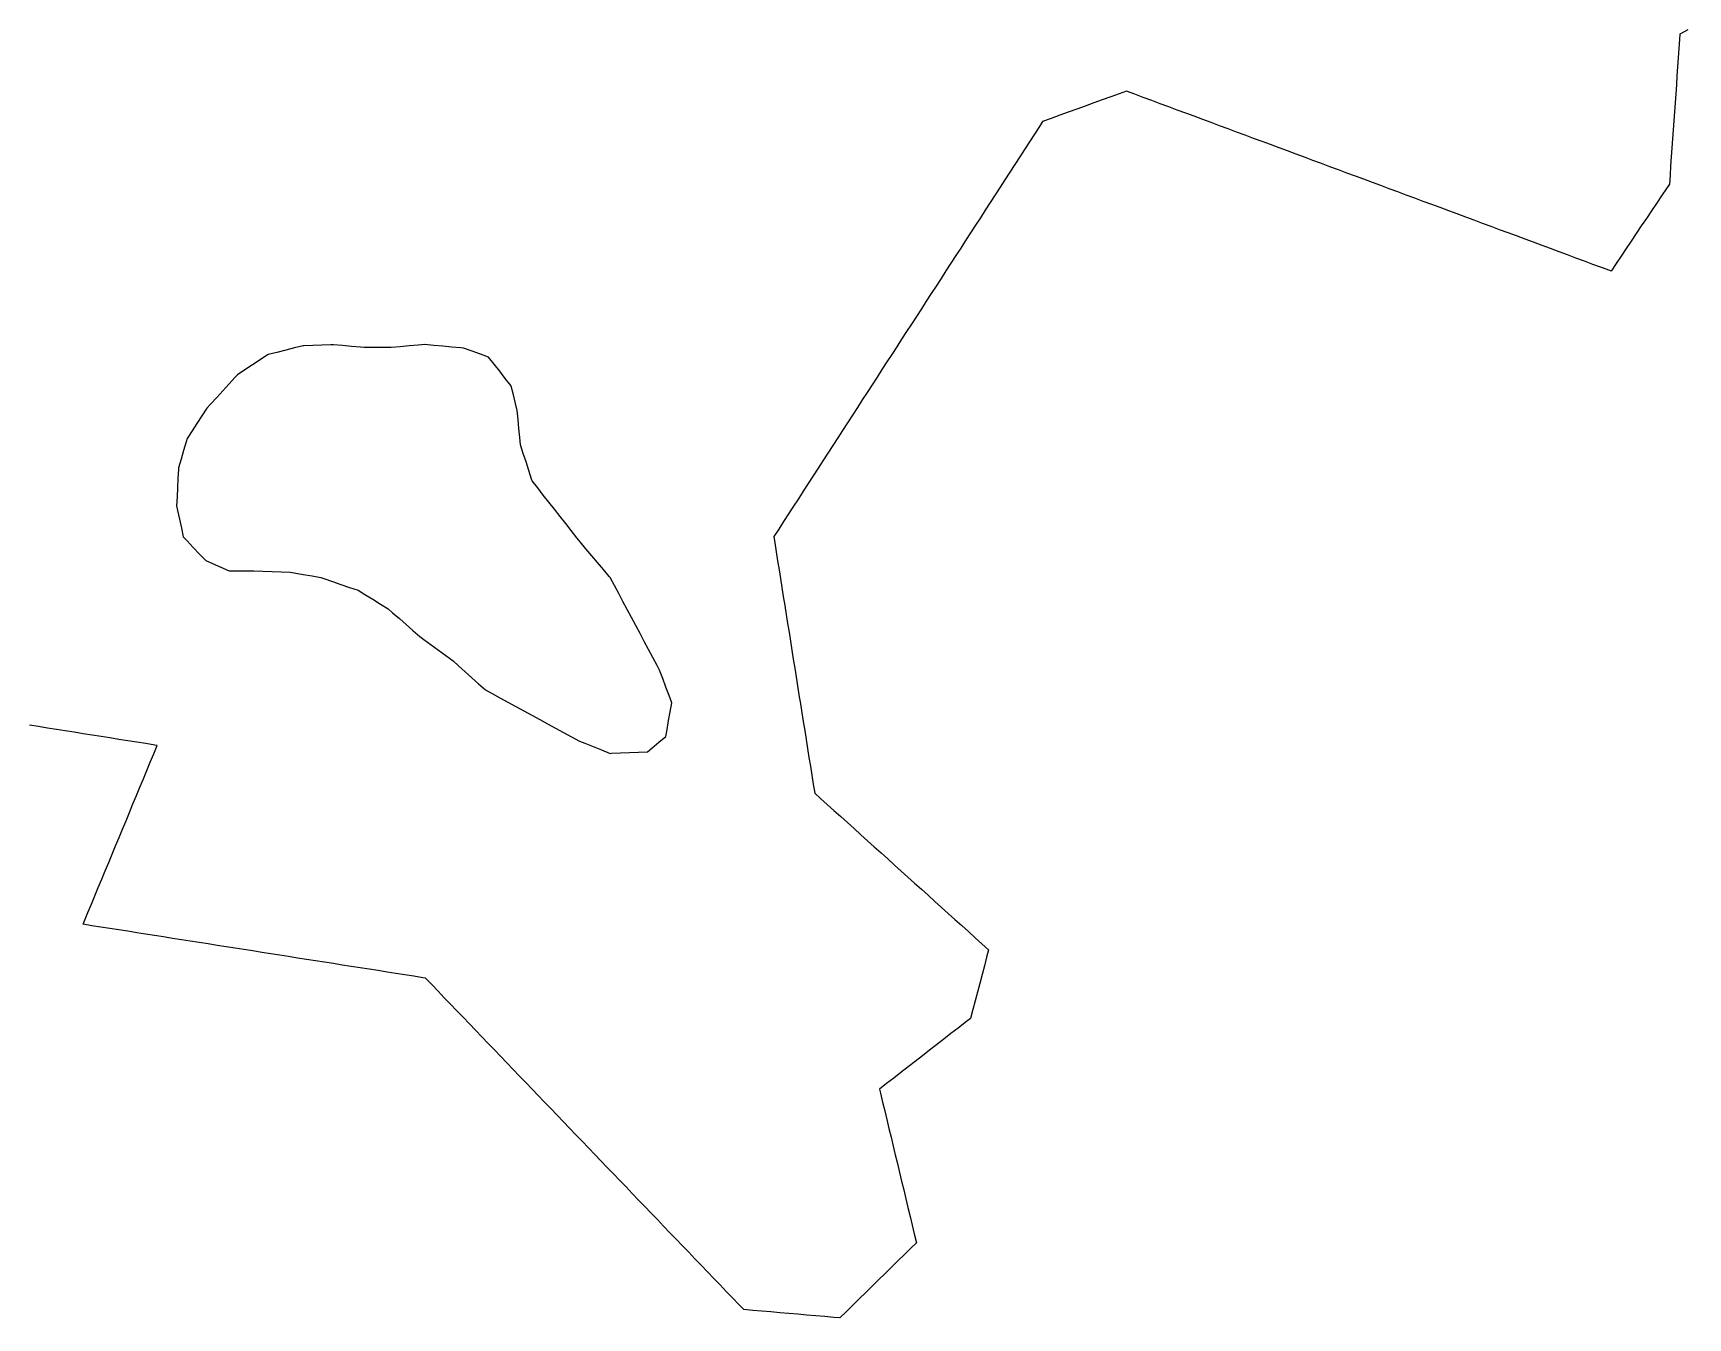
# Model space of a CAD drawing. Header units: millimetres. Extents: x 32 to 3054, y 42 to 5568.
# Drawn here: x 214.4 to 397.3, y 2654.6 to 2796.6 of the extents above; entities that cross this region are included whole.
import ezdxf

# ---------------------------------------------------------------- set-up
doc = ezdxf.new("R2010")
doc.units = ezdxf.units.MM
for name, color, linetype in [('ALL_ISLANDS', 7, 'Continuous'), ('OUTLINE_ISLAND_01', 7, 'Continuous'), ('OUTLINE_ISLAND_13', 7, 'Continuous')]:
    doc.layers.add(name, color=color, linetype=linetype)

msp = doc.modelspace()

# ---------------------------------------------------------------- linework, layer by layer
at = {"layer": 'ALL_ISLANDS'}
msp.add_lwpolyline([(397.3045, 2796.9937), (396.4212, 2796.5249), (396.3791, 2795.9245), (396.3091, 2794.9269), (396.2391, 2793.9294), (396.1691, 2792.9318), (396.0991, 2791.9343), (396.0291, 2790.9367), (395.9592, 2789.9392), (395.8892, 2788.9416), (395.8192, 2787.9441), (395.7492, 2786.9465), (395.6792, 2785.949), (395.6092, 2784.9514), (395.5393, 2783.9539), (395.4693, 2782.9563), (395.3993, 2781.9588), (395.3293, 2780.9612), (395.2593, 2779.9637), (394.9386, 2779.4845), (394.3823, 2778.6535), (393.8261, 2777.8225), (393.2698, 2776.9915), (392.7135, 2776.1605), (392.1573, 2775.3295), (391.601, 2774.4985), (391.0447, 2773.6675), (390.4885, 2772.8365), (389.9322, 2772.0055), (389.376, 2771.1745), (388.8197, 2770.3435), (388.6856, 2770.3933), (387.7481, 2770.7414), (386.8107, 2771.0895), (385.8732, 2771.4375), (384.9357, 2771.7856), (383.9983, 2772.1337), (383.0608, 2772.4818), (382.1234, 2772.8299), (381.1859, 2773.178), (380.2484, 2773.5261), (379.311, 2773.8742), (378.3735, 2774.2223), (377.4361, 2774.5704), (376.4986, 2774.9185), (375.5611, 2775.2666), (374.6237, 2775.6146), (373.6862, 2775.9627), (372.7488, 2776.3108), (371.8113, 2776.6589), (370.8738, 2777.007), (369.9364, 2777.3551), (368.9989, 2777.7032), (368.0615, 2778.0513), (367.124, 2778.3994), (366.1865, 2778.7475), (365.2491, 2779.0956), (364.3116, 2779.4437), (363.3742, 2779.7918), (362.4367, 2780.1398), (361.4992, 2780.4879), (360.5618, 2780.836), (359.6243, 2781.1841), (358.6869, 2781.5322), (357.7494, 2781.8803), (356.8119, 2782.2284), (355.8745, 2782.5765), (354.937, 2782.9246), (353.9995, 2783.2727), (353.0621, 2783.6208), (352.1246, 2783.9689), (351.1872, 2784.3169), (350.2497, 2784.665), (349.3122, 2785.0131), (348.3748, 2785.3612), (347.4373, 2785.7093), (346.4999, 2786.0574), (345.5624, 2786.4055), (344.6249, 2786.7536), (343.6875, 2787.1017), (342.75, 2787.4498), (341.8126, 2787.7979), (340.8751, 2788.146), (339.9376, 2788.494), (339.0002, 2788.8421), (338.0627, 2789.1902), (337.1253, 2789.5383), (336.1878, 2789.8864), (335.2503, 2790.2345), (334.4641, 2789.9491), (333.5241, 2789.6079), (332.5841, 2789.2666), (331.6442, 2788.9254), (330.7042, 2788.5842), (329.7642, 2788.2429), (328.8242, 2787.9017), (327.8842, 2787.5605), (326.9443, 2787.2193), (326.0043, 2786.878), (325.642, 2786.3186), (325.0985, 2785.4792), (324.555, 2784.6398), (324.0114, 2783.8005), (323.4679, 2782.9611), (322.9243, 2782.1217), (322.3808, 2781.2823), (321.8373, 2780.4429), (321.2937, 2779.6035), (320.7502, 2778.7642), (320.2067, 2777.9248), (319.6631, 2777.0854), (319.1196, 2776.246), (318.576, 2775.4066), (318.0325, 2774.5672), (317.489, 2773.7278), (316.9454, 2772.8885), (316.4019, 2772.0491), (315.8583, 2771.2097), (315.3148, 2770.3703), (314.7713, 2769.5309), (314.2277, 2768.6915), (313.6842, 2767.8522), (313.1407, 2767.0128), (312.5971, 2766.1734), (312.0536, 2765.334), (311.51, 2764.4946), (310.9665, 2763.6552), (310.423, 2762.8158), (309.8794, 2761.9765), (309.3359, 2761.1371), (308.7924, 2760.2977), (308.2488, 2759.4583), (307.7053, 2758.6189), (307.1617, 2757.7795), (306.6182, 2756.9402), (306.0747, 2756.1008), (305.5311, 2755.2614), (304.9876, 2754.422), (304.4441, 2753.5826), (303.9005, 2752.7432), (303.357, 2751.9038), (302.8134, 2751.0645), (302.2699, 2750.2251), (301.7264, 2749.3857), (301.1828, 2748.5463), (300.6393, 2747.7069), (300.0957, 2746.8675), (299.5522, 2746.0282), (299.0087, 2745.1888), (298.4651, 2744.3494), (297.9216, 2743.51), (297.3781, 2742.6706), (296.8345, 2741.8312), (296.291, 2740.9918), (296.4013, 2740.2998), (296.5588, 2739.3123), (296.7163, 2738.3248), (296.8738, 2737.3373), (297.0313, 2736.3498), (297.1888, 2735.3622), (297.3463, 2734.3747), (297.5038, 2733.3872), (297.6613, 2732.3997), (297.8188, 2731.4122), (297.9763, 2730.4246), (298.1338, 2729.4371), (298.2913, 2728.4496), (298.4488, 2727.4621), (298.6062, 2726.4746), (298.7637, 2725.487), (298.9212, 2724.4995), (299.0787, 2723.512), (299.2362, 2722.5245), (299.3937, 2721.537), (299.5512, 2720.5494), (299.7087, 2719.5619), (299.8662, 2718.5744), (300.0237, 2717.5869), (300.1812, 2716.5994), (300.3387, 2715.6118), (300.4962, 2714.6243), (300.6537, 2713.6368), (300.8111, 2712.6493), (301.4582, 2712.0661), (302.201, 2711.3966), (302.9438, 2710.7271), (303.6867, 2710.0576), (304.4295, 2709.3881), (305.1723, 2708.7186), (305.9151, 2708.0491), (306.6579, 2707.3796), (307.4007, 2706.7101), (308.1436, 2706.0406), (308.8864, 2705.3711), (309.6292, 2704.7016), (310.372, 2704.0321), (311.1148, 2703.3626), (311.8576, 2702.6931), (312.6004, 2702.0237), (313.3433, 2701.3542), (314.0861, 2700.6847), (314.8289, 2700.0152), (315.5717, 2699.3457), (316.3145, 2698.6762), (317.0573, 2698.0067), (317.8002, 2697.3372), (318.543, 2696.6677), (319.2858, 2695.9982), (320.0286, 2695.3287), (319.8147, 2694.5169), (319.5599, 2693.5499), (319.305, 2692.5829), (319.0502, 2691.6159), (318.7954, 2690.6489), (318.5406, 2689.682), (318.2858, 2688.715), (318.0309, 2687.748), (317.4481, 2687.2949), (316.6586, 2686.6812), (315.8692, 2686.0674), (315.0797, 2685.4536), (314.2902, 2684.8399), (313.5007, 2684.2261), (312.7112, 2683.6124), (311.9217, 2682.9986), (311.1322, 2682.3849), (310.3427, 2681.7711), (309.5532, 2681.1574), (308.7637, 2680.5436), (307.9742, 2679.9298), (308.0822, 2679.4797), (308.3157, 2678.5073), (308.5491, 2677.5349), (308.7825, 2676.5626), (309.0159, 2675.5902), (309.2493, 2674.6178), (309.4827, 2673.6454), (309.7161, 2672.673), (309.9496, 2671.7007), (310.183, 2670.7283), (310.4164, 2669.7559), (310.6498, 2668.7835), (310.8832, 2667.8112), (311.1166, 2666.8388), (311.35, 2665.8664), (311.5835, 2664.894), (311.8169, 2663.9217), (312.0503, 2662.9493), (311.4439, 2662.3537), (310.7305, 2661.653), (310.0171, 2660.9523), (309.3036, 2660.2515), (308.5902, 2659.5508), (307.8768, 2658.8501), (307.1633, 2658.1494), (306.4499, 2657.4486), (305.7365, 2656.7479), (305.023, 2656.0472), (304.3096, 2655.3465), (303.5962, 2654.6457), (302.9423, 2654.7022), (301.946, 2654.7883), (300.9497, 2654.8743), (299.9534, 2654.9603), (298.9571, 2655.0464), (297.9609, 2655.1324), (296.9646, 2655.2184), (295.9683, 2655.3045), (294.972, 2655.3905), (293.9757, 2655.4765), (292.9794, 2655.5626), (292.4331, 2656.1316), (291.7406, 2656.853), (291.0481, 2657.5744), (290.3556, 2658.2958), (289.6631, 2659.0172), (288.9706, 2659.7386), (288.2781, 2660.46), (287.5856, 2661.1814), (286.893, 2661.9028), (286.2005, 2662.6243), (285.508, 2663.3457), (284.8155, 2664.0671), (284.123, 2664.7885), (283.4305, 2665.5099), (282.738, 2666.2313), (282.0454, 2666.9527), (281.3529, 2667.6741), (280.6604, 2668.3955), (279.9679, 2669.1169), (279.2754, 2669.8383), (278.5829, 2670.5597), (277.8904, 2671.2811), (277.1978, 2672.0025), (276.5053, 2672.7239), (275.8128, 2673.4453), (275.1203, 2674.1667), (274.4278, 2674.8881), (273.7353, 2675.6095), (273.0428, 2676.3309), (272.3503, 2677.0523), (271.6577, 2677.7738), (270.9652, 2678.4952), (270.2727, 2679.2166), (269.5802, 2679.938), (268.8877, 2680.6594), (268.1952, 2681.3808), (267.5027, 2682.1022), (266.8101, 2682.8236), (266.1176, 2683.545), (265.4251, 2684.2664), (264.7326, 2684.9878), (264.0401, 2685.7092), (263.3476, 2686.4306), (262.6551, 2687.152), (261.9625, 2687.8734), (261.27, 2688.5948), (260.5775, 2689.3162), (259.885, 2690.0376), (259.1925, 2690.759), (258.5, 2691.4804), (257.8075, 2692.2018), (257.5041, 2692.2495), (256.5162, 2692.4048), (255.5284, 2692.5601), (254.5405, 2692.7154), (253.5526, 2692.8707), (252.5648, 2693.026), (251.5769, 2693.1813), (250.589, 2693.3366), (249.6012, 2693.4919), (248.6133, 2693.6471), (247.6254, 2693.8024), (246.6376, 2693.9577), (245.6497, 2694.113), (244.6618, 2694.2683), (243.6739, 2694.4236), (242.6861, 2694.5789), (241.6982, 2694.7342), (240.7103, 2694.8895), (239.7225, 2695.0448), (238.7346, 2695.2001), (237.7467, 2695.3553), (236.7589, 2695.5106), (235.771, 2695.6659), (234.7831, 2695.8212), (233.7953, 2695.9765), (232.8074, 2696.1318), (231.8195, 2696.2871), (230.8317, 2696.4424), (229.8438, 2696.5977), (228.8559, 2696.753), (227.868, 2696.9082), (226.8802, 2697.0635), (225.8923, 2697.2188), (224.9044, 2697.3741), (223.9166, 2697.5294), (222.9287, 2697.6847), (221.9408, 2697.84), (220.953, 2697.9953), (219.9651, 2698.1506), (220.1162, 2698.5148), (220.4994, 2699.4384), (220.8827, 2700.3621), (221.2659, 2701.2857), (221.6492, 2702.2094), (222.0324, 2703.133), (222.4156, 2704.0567), (222.7989, 2704.9803), (223.1821, 2705.904), (223.5654, 2706.8276), (223.9486, 2707.7513), (224.3318, 2708.6749), (224.7151, 2709.5986), (225.0983, 2710.5222), (225.4815, 2711.4459), (225.8648, 2712.3695), (226.248, 2713.2932), (226.6313, 2714.2168), (227.0145, 2715.1405), (227.3977, 2716.0641), (227.781, 2716.9878), (228.1642, 2717.9114), (227.8797, 2717.9565), (226.8921, 2718.1131), (225.9044, 2718.2697), (224.9167, 2718.4263), (223.9291, 2718.5829), (222.9414, 2718.7395), (221.9537, 2718.896), (220.9661, 2719.0526), (219.9784, 2719.2092), (218.9907, 2719.3658), (218.0031, 2719.5224), (217.0154, 2719.679), (216.0278, 2719.8355), (215.0401, 2719.9921), (214.0524, 2720.1487)], dxfattribs=at)
msp.add_lwpolyline([(233.6441, 2755.1862), (233.0978, 2754.3485), (232.5516, 2753.5109), (232.0053, 2752.6733), (231.4591, 2751.8356), (231.3509, 2751.4635), (231.0718, 2750.5032), (230.7927, 2749.543), (230.5136, 2748.5827), (230.5047, 2748.4029), (230.4556, 2747.4041), (230.4064, 2746.4053), (230.3573, 2745.4065), (230.3081, 2744.4077), (230.4172, 2743.8953), (230.6254, 2742.9172), (230.8337, 2741.9391), (231.0419, 2740.961), (231.4572, 2740.5238), (232.1458, 2739.7987), (232.8345, 2739.0736), (233.5231, 2738.3485), (234.2783, 2738.0178), (235.1944, 2737.6167), (236.1104, 2737.2157), (236.6856, 2737.2153), (237.6856, 2737.2146), (238.6856, 2737.214), (238.8482, 2737.2082), (239.8475, 2737.1723), (240.8469, 2737.1364), (241.8463, 2737.1006), (242.8456, 2737.0647), (243.2981, 2736.9878), (244.284, 2736.8203), (245.2699, 2736.6528), (246.2558, 2736.4854), (246.5701, 2736.376), (247.5146, 2736.0476), (248.4591, 2735.7191), (249.4036, 2735.3906), (250.3481, 2735.0622), (251.1172, 2734.5914), (251.9702, 2734.0694), (252.8231, 2733.5473), (253.676, 2733.0253), (254.1689, 2732.5903), (254.9187, 2731.9287), (255.6685, 2731.2671), (256.4183, 2730.6054), (257.1682, 2729.9438), (257.6234, 2729.6121), (258.4317, 2729.0232), (259.2399, 2728.4344), (260.0482, 2727.8455), (260.8564, 2727.2567), (261.4474, 2726.7266), (262.1919, 2726.0589), (262.9364, 2725.3912), (263.6808, 2724.7236), (264.4253, 2724.0559), (265.1563, 2723.6583), (266.0348, 2723.1806), (266.9133, 2722.7028), (267.7918, 2722.2251), (268.6703, 2721.7473), (269.5487, 2721.2696), (270.4272, 2720.7918), (271.3057, 2720.314), (272.1842, 2719.8363), (273.0627, 2719.3585), (273.9412, 2718.8808), (274.8197, 2718.403), (275.4172, 2718.1624), (276.3448, 2717.7888), (277.2724, 2717.4152), (278.2, 2717.0416), (278.3423, 2717.0474), (279.3415, 2717.0882), (280.3406, 2717.129), (281.3398, 2717.1698), (282.339, 2717.2107), (282.8334, 2717.6293), (283.5966, 2718.2754), (284.3598, 2718.9216), (284.4936, 2719.6756), (284.6683, 2720.6602), (284.8431, 2721.6448), (285.0178, 2722.6295), (284.7186, 2723.4347), (284.3703, 2724.3721), (284.0219, 2725.3095), (283.6736, 2726.2468), (283.3959, 2726.767), (282.925, 2727.6492), (282.4541, 2728.5314), (281.9832, 2729.4136), (281.5123, 2730.2958), (281.0414, 2731.178), (280.5705, 2732.0601), (280.0996, 2732.9423), (279.6287, 2733.8245), (279.1578, 2734.7067), (278.6869, 2735.5889), (278.216, 2736.4711), (278.1141, 2736.5924), (277.4707, 2737.358), (276.8274, 2738.1236), (276.1841, 2738.8892), (275.5408, 2739.6548), (274.8975, 2740.4204), (274.5374, 2740.8773), (273.9184, 2741.6627), (273.2995, 2742.4481), (272.6805, 2743.2335), (272.0615, 2744.019), (271.4426, 2744.8044), (270.8236, 2745.5898), (270.2046, 2746.3752), (269.5857, 2747.1606), (269.5269, 2747.3432), (269.2204, 2748.2951), (268.9139, 2749.2469), (268.6074, 2750.1988), (268.3009, 2751.1507), (268.2219, 2751.9662), (268.1253, 2752.9615), (268.0288, 2753.9569), (267.9323, 2754.9522), (267.7538, 2755.696), (267.5204, 2756.6684), (267.287, 2757.6408), (267.2439, 2757.6954), (266.6245, 2758.4805), (266.0052, 2759.2656), (265.3858, 2760.0507), (264.7664, 2760.8358), (263.8996, 2761.1505), (262.9596, 2761.4917), (262.0197, 2761.8329), (261.7238, 2761.8595), (260.7279, 2761.9493), (259.7319, 2762.0391), (258.7359, 2762.1288), (257.74, 2762.2186), (256.9879, 2762.156), (255.9914, 2762.0732), (254.9948, 2761.9903), (253.9983, 2761.9074), (253.0283, 2761.9067), (252.0283, 2761.906), (251.0283, 2761.9053), (250.6171, 2761.9388), (249.6204, 2762.02), (248.6237, 2762.1013), (247.627, 2762.1825), (247.343, 2762.1751), (246.3433, 2762.1493), (245.3436, 2762.1234), (244.344, 2762.0975), (244.3032, 2762.0874), (243.3329, 2761.8457), (242.3625, 2761.6041), (241.3922, 2761.3624), (240.4218, 2761.1208), (240.3602, 2761.0803), (239.5243, 2760.5315), (238.6883, 2759.9826), (237.8524, 2759.4338), (237.0165, 2758.8849), (236.7594, 2758.6029), (236.0856, 2757.864), (235.4119, 2757.125), (234.7381, 2756.3861), (234.0644, 2755.6471)], close=True, dxfattribs=at)
at = {"layer": 'OUTLINE_ISLAND_01'}
msp.add_lwpolyline([(397.3045, 2796.9937), (396.4212, 2796.5249), (396.3791, 2795.9245), (396.3091, 2794.9269), (396.2391, 2793.9294), (396.1691, 2792.9318), (396.0991, 2791.9343), (396.0291, 2790.9367), (395.9592, 2789.9392), (395.8892, 2788.9416), (395.8192, 2787.9441), (395.7492, 2786.9465), (395.6792, 2785.949), (395.6092, 2784.9514), (395.5393, 2783.9539), (395.4693, 2782.9563), (395.3993, 2781.9588), (395.3293, 2780.9612), (395.2593, 2779.9637), (394.9386, 2779.4845), (394.3823, 2778.6535), (393.8261, 2777.8225), (393.2698, 2776.9915), (392.7135, 2776.1605), (392.1573, 2775.3295), (391.601, 2774.4985), (391.0447, 2773.6675), (390.4885, 2772.8365), (389.9322, 2772.0055), (389.376, 2771.1745), (388.8197, 2770.3435), (388.6856, 2770.3933), (387.7481, 2770.7414), (386.8107, 2771.0895), (385.8732, 2771.4375), (384.9357, 2771.7856), (383.9983, 2772.1337), (383.0608, 2772.4818), (382.1234, 2772.8299), (381.1859, 2773.178), (380.2484, 2773.5261), (379.311, 2773.8742), (378.3735, 2774.2223), (377.4361, 2774.5704), (376.4986, 2774.9185), (375.5611, 2775.2666), (374.6237, 2775.6146), (373.6862, 2775.9627), (372.7488, 2776.3108), (371.8113, 2776.6589), (370.8738, 2777.007), (369.9364, 2777.3551), (368.9989, 2777.7032), (368.0615, 2778.0513), (367.124, 2778.3994), (366.1865, 2778.7475), (365.2491, 2779.0956), (364.3116, 2779.4437), (363.3742, 2779.7918), (362.4367, 2780.1398), (361.4992, 2780.4879), (360.5618, 2780.836), (359.6243, 2781.1841), (358.6869, 2781.5322), (357.7494, 2781.8803), (356.8119, 2782.2284), (355.8745, 2782.5765), (354.937, 2782.9246), (353.9995, 2783.2727), (353.0621, 2783.6208), (352.1246, 2783.9689), (351.1872, 2784.3169), (350.2497, 2784.665), (349.3122, 2785.0131), (348.3748, 2785.3612), (347.4373, 2785.7093), (346.4999, 2786.0574), (345.5624, 2786.4055), (344.6249, 2786.7536), (343.6875, 2787.1017), (342.75, 2787.4498), (341.8126, 2787.7979), (340.8751, 2788.146), (339.9376, 2788.494), (339.0002, 2788.8421), (338.0627, 2789.1902), (337.1253, 2789.5383), (336.1878, 2789.8864), (335.2503, 2790.2345), (334.4641, 2789.9491), (333.5241, 2789.6079), (332.5841, 2789.2666), (331.6442, 2788.9254), (330.7042, 2788.5842), (329.7642, 2788.2429), (328.8242, 2787.9017), (327.8842, 2787.5605), (326.9443, 2787.2193), (326.0043, 2786.878), (325.642, 2786.3186), (325.0985, 2785.4792), (324.555, 2784.6398), (324.0114, 2783.8005), (323.4679, 2782.9611), (322.9243, 2782.1217), (322.3808, 2781.2823), (321.8373, 2780.4429), (321.2937, 2779.6035), (320.7502, 2778.7642), (320.2067, 2777.9248), (319.6631, 2777.0854), (319.1196, 2776.246), (318.576, 2775.4066), (318.0325, 2774.5672), (317.489, 2773.7278), (316.9454, 2772.8885), (316.4019, 2772.0491), (315.8583, 2771.2097), (315.3148, 2770.3703), (314.7713, 2769.5309), (314.2277, 2768.6915), (313.6842, 2767.8522), (313.1407, 2767.0128), (312.5971, 2766.1734), (312.0536, 2765.334), (311.51, 2764.4946), (310.9665, 2763.6552), (310.423, 2762.8158), (309.8794, 2761.9765), (309.3359, 2761.1371), (308.7924, 2760.2977), (308.2488, 2759.4583), (307.7053, 2758.6189), (307.1617, 2757.7795), (306.6182, 2756.9402), (306.0747, 2756.1008), (305.5311, 2755.2614), (304.9876, 2754.422), (304.4441, 2753.5826), (303.9005, 2752.7432), (303.357, 2751.9038), (302.8134, 2751.0645), (302.2699, 2750.2251), (301.7264, 2749.3857), (301.1828, 2748.5463), (300.6393, 2747.7069), (300.0957, 2746.8675), (299.5522, 2746.0282), (299.0087, 2745.1888), (298.4651, 2744.3494), (297.9216, 2743.51), (297.3781, 2742.6706), (296.8345, 2741.8312), (296.291, 2740.9918), (296.4013, 2740.2998), (296.5588, 2739.3123), (296.7163, 2738.3248), (296.8738, 2737.3373), (297.0313, 2736.3498), (297.1888, 2735.3622), (297.3463, 2734.3747), (297.5038, 2733.3872), (297.6613, 2732.3997), (297.8188, 2731.4122), (297.9763, 2730.4246), (298.1338, 2729.4371), (298.2913, 2728.4496), (298.4488, 2727.4621), (298.6062, 2726.4746), (298.7637, 2725.487), (298.9212, 2724.4995), (299.0787, 2723.512), (299.2362, 2722.5245), (299.3937, 2721.537), (299.5512, 2720.5494), (299.7087, 2719.5619), (299.8662, 2718.5744), (300.0237, 2717.5869), (300.1812, 2716.5994), (300.3387, 2715.6118), (300.4962, 2714.6243), (300.6537, 2713.6368), (300.8111, 2712.6493), (301.4582, 2712.0661), (302.201, 2711.3966), (302.9438, 2710.7271), (303.6867, 2710.0576), (304.4295, 2709.3881), (305.1723, 2708.7186), (305.9151, 2708.0491), (306.6579, 2707.3796), (307.4007, 2706.7101), (308.1436, 2706.0406), (308.8864, 2705.3711), (309.6292, 2704.7016), (310.372, 2704.0321), (311.1148, 2703.3626), (311.8576, 2702.6931), (312.6004, 2702.0237), (313.3433, 2701.3542), (314.0861, 2700.6847), (314.8289, 2700.0152), (315.5717, 2699.3457), (316.3145, 2698.6762), (317.0573, 2698.0067), (317.8002, 2697.3372), (318.543, 2696.6677), (319.2858, 2695.9982), (320.0286, 2695.3287), (319.8147, 2694.5169), (319.5599, 2693.5499), (319.305, 2692.5829), (319.0502, 2691.6159), (318.7954, 2690.6489), (318.5406, 2689.682), (318.2858, 2688.715), (318.0309, 2687.748), (317.4481, 2687.2949), (316.6586, 2686.6812), (315.8692, 2686.0674), (315.0797, 2685.4536), (314.2902, 2684.8399), (313.5007, 2684.2261), (312.7112, 2683.6124), (311.9217, 2682.9986), (311.1322, 2682.3849), (310.3427, 2681.7711), (309.5532, 2681.1574), (308.7637, 2680.5436), (307.9742, 2679.9298), (308.0822, 2679.4797), (308.3157, 2678.5073), (308.5491, 2677.5349), (308.7825, 2676.5626), (309.0159, 2675.5902), (309.2493, 2674.6178), (309.4827, 2673.6454), (309.7161, 2672.673), (309.9496, 2671.7007), (310.183, 2670.7283), (310.4164, 2669.7559), (310.6498, 2668.7835), (310.8832, 2667.8112), (311.1166, 2666.8388), (311.35, 2665.8664), (311.5835, 2664.894), (311.8169, 2663.9217), (312.0503, 2662.9493), (311.4439, 2662.3537), (310.7305, 2661.653), (310.0171, 2660.9523), (309.3036, 2660.2515), (308.5902, 2659.5508), (307.8768, 2658.8501), (307.1633, 2658.1494), (306.4499, 2657.4486), (305.7365, 2656.7479), (305.023, 2656.0472), (304.3096, 2655.3465), (303.5962, 2654.6457), (302.9423, 2654.7022), (301.946, 2654.7883), (300.9497, 2654.8743), (299.9534, 2654.9603), (298.9571, 2655.0464), (297.9609, 2655.1324), (296.9646, 2655.2184), (295.9683, 2655.3045), (294.972, 2655.3905), (293.9757, 2655.4765), (292.9794, 2655.5626), (292.4331, 2656.1316), (291.7406, 2656.853), (291.0481, 2657.5744), (290.3556, 2658.2958), (289.6631, 2659.0172), (288.9706, 2659.7386), (288.2781, 2660.46), (287.5856, 2661.1814), (286.893, 2661.9028), (286.2005, 2662.6243), (285.508, 2663.3457), (284.8155, 2664.0671), (284.123, 2664.7885), (283.4305, 2665.5099), (282.738, 2666.2313), (282.0454, 2666.9527), (281.3529, 2667.6741), (280.6604, 2668.3955), (279.9679, 2669.1169), (279.2754, 2669.8383), (278.5829, 2670.5597), (277.8904, 2671.2811), (277.1978, 2672.0025), (276.5053, 2672.7239), (275.8128, 2673.4453), (275.1203, 2674.1667), (274.4278, 2674.8881), (273.7353, 2675.6095), (273.0428, 2676.3309), (272.3503, 2677.0523), (271.6577, 2677.7738), (270.9652, 2678.4952), (270.2727, 2679.2166), (269.5802, 2679.938), (268.8877, 2680.6594), (268.1952, 2681.3808), (267.5027, 2682.1022), (266.8101, 2682.8236), (266.1176, 2683.545), (265.4251, 2684.2664), (264.7326, 2684.9878), (264.0401, 2685.7092), (263.3476, 2686.4306), (262.6551, 2687.152), (261.9625, 2687.8734), (261.27, 2688.5948), (260.5775, 2689.3162), (259.885, 2690.0376), (259.1925, 2690.759), (258.5, 2691.4804), (257.8075, 2692.2018), (257.5041, 2692.2495), (256.5162, 2692.4048), (255.5284, 2692.5601), (254.5405, 2692.7154), (253.5526, 2692.8707), (252.5648, 2693.026), (251.5769, 2693.1813), (250.589, 2693.3366), (249.6012, 2693.4919), (248.6133, 2693.6471), (247.6254, 2693.8024), (246.6376, 2693.9577), (245.6497, 2694.113), (244.6618, 2694.2683), (243.6739, 2694.4236), (242.6861, 2694.5789), (241.6982, 2694.7342), (240.7103, 2694.8895), (239.7225, 2695.0448), (238.7346, 2695.2001), (237.7467, 2695.3553), (236.7589, 2695.5106), (235.771, 2695.6659), (234.7831, 2695.8212), (233.7953, 2695.9765), (232.8074, 2696.1318), (231.8195, 2696.2871), (230.8317, 2696.4424), (229.8438, 2696.5977), (228.8559, 2696.753), (227.868, 2696.9082), (226.8802, 2697.0635), (225.8923, 2697.2188), (224.9044, 2697.3741), (223.9166, 2697.5294), (222.9287, 2697.6847), (221.9408, 2697.84), (220.953, 2697.9953), (219.9651, 2698.1506), (220.1162, 2698.5148), (220.4994, 2699.4384), (220.8827, 2700.3621), (221.2659, 2701.2857), (221.6492, 2702.2094), (222.0324, 2703.133), (222.4156, 2704.0567), (222.7989, 2704.9803), (223.1821, 2705.904), (223.5654, 2706.8276), (223.9486, 2707.7513), (224.3318, 2708.6749), (224.7151, 2709.5986), (225.0983, 2710.5222), (225.4815, 2711.4459), (225.8648, 2712.3695), (226.248, 2713.2932), (226.6313, 2714.2168), (227.0145, 2715.1405), (227.3977, 2716.0641), (227.781, 2716.9878), (228.1642, 2717.9114), (227.8797, 2717.9565), (226.8921, 2718.1131), (225.9044, 2718.2697), (224.9167, 2718.4263), (223.9291, 2718.5829), (222.9414, 2718.7395), (221.9537, 2718.896), (220.9661, 2719.0526), (219.9784, 2719.2092), (218.9907, 2719.3658), (218.0031, 2719.5224), (217.0154, 2719.679), (216.0278, 2719.8355), (215.0401, 2719.9921), (214.0524, 2720.1487)], dxfattribs=at)
at = {"layer": 'OUTLINE_ISLAND_13'}
msp.add_lwpolyline([(233.6441, 2755.1862), (233.0978, 2754.3485), (232.5516, 2753.5109), (232.0053, 2752.6733), (231.4591, 2751.8356), (231.3509, 2751.4635), (231.0718, 2750.5032), (230.7927, 2749.543), (230.5136, 2748.5827), (230.5047, 2748.4029), (230.4556, 2747.4041), (230.4064, 2746.4053), (230.3573, 2745.4065), (230.3081, 2744.4077), (230.4172, 2743.8953), (230.6254, 2742.9172), (230.8337, 2741.9391), (231.0419, 2740.961), (231.4572, 2740.5238), (232.1458, 2739.7987), (232.8345, 2739.0736), (233.5231, 2738.3485), (234.2783, 2738.0178), (235.1944, 2737.6167), (236.1104, 2737.2157), (236.6856, 2737.2153), (237.6856, 2737.2146), (238.6856, 2737.214), (238.8482, 2737.2082), (239.8475, 2737.1723), (240.8469, 2737.1364), (241.8463, 2737.1006), (242.8456, 2737.0647), (243.2981, 2736.9878), (244.284, 2736.8203), (245.2699, 2736.6528), (246.2558, 2736.4854), (246.5701, 2736.376), (247.5146, 2736.0476), (248.4591, 2735.7191), (249.4036, 2735.3906), (250.3481, 2735.0622), (251.1172, 2734.5914), (251.9702, 2734.0694), (252.8231, 2733.5473), (253.676, 2733.0253), (254.1689, 2732.5903), (254.9187, 2731.9287), (255.6685, 2731.2671), (256.4183, 2730.6054), (257.1682, 2729.9438), (257.6234, 2729.6121), (258.4317, 2729.0232), (259.2399, 2728.4344), (260.0482, 2727.8455), (260.8564, 2727.2567), (261.4474, 2726.7266), (262.1919, 2726.0589), (262.9364, 2725.3912), (263.6808, 2724.7236), (264.4253, 2724.0559), (265.1563, 2723.6583), (266.0348, 2723.1806), (266.9133, 2722.7028), (267.7918, 2722.2251), (268.6703, 2721.7473), (269.5487, 2721.2696), (270.4272, 2720.7918), (271.3057, 2720.314), (272.1842, 2719.8363), (273.0627, 2719.3585), (273.9412, 2718.8808), (274.8197, 2718.403), (275.4172, 2718.1624), (276.3448, 2717.7888), (277.2724, 2717.4152), (278.2, 2717.0416), (278.3423, 2717.0474), (279.3415, 2717.0882), (280.3406, 2717.129), (281.3398, 2717.1698), (282.339, 2717.2107), (282.8334, 2717.6293), (283.5966, 2718.2754), (284.3598, 2718.9216), (284.4936, 2719.6756), (284.6683, 2720.6602), (284.8431, 2721.6448), (285.0178, 2722.6295), (284.7186, 2723.4347), (284.3703, 2724.3721), (284.0219, 2725.3095), (283.6736, 2726.2468), (283.3959, 2726.767), (282.925, 2727.6492), (282.4541, 2728.5314), (281.9832, 2729.4136), (281.5123, 2730.2958), (281.0414, 2731.178), (280.5705, 2732.0601), (280.0996, 2732.9423), (279.6287, 2733.8245), (279.1578, 2734.7067), (278.6869, 2735.5889), (278.216, 2736.4711), (278.1141, 2736.5924), (277.4707, 2737.358), (276.8274, 2738.1236), (276.1841, 2738.8892), (275.5408, 2739.6548), (274.8975, 2740.4204), (274.5374, 2740.8773), (273.9184, 2741.6627), (273.2995, 2742.4481), (272.6805, 2743.2335), (272.0615, 2744.019), (271.4426, 2744.8044), (270.8236, 2745.5898), (270.2046, 2746.3752), (269.5857, 2747.1606), (269.5269, 2747.3432), (269.2204, 2748.2951), (268.9139, 2749.2469), (268.6074, 2750.1988), (268.3009, 2751.1507), (268.2219, 2751.9662), (268.1253, 2752.9615), (268.0288, 2753.9569), (267.9323, 2754.9522), (267.7538, 2755.696), (267.5204, 2756.6684), (267.287, 2757.6408), (267.2439, 2757.6954), (266.6245, 2758.4805), (266.0052, 2759.2656), (265.3858, 2760.0507), (264.7664, 2760.8358), (263.8996, 2761.1505), (262.9596, 2761.4917), (262.0197, 2761.8329), (261.7238, 2761.8595), (260.7279, 2761.9493), (259.7319, 2762.0391), (258.7359, 2762.1288), (257.74, 2762.2186), (256.9879, 2762.156), (255.9914, 2762.0732), (254.9948, 2761.9903), (253.9983, 2761.9074), (253.0283, 2761.9067), (252.0283, 2761.906), (251.0283, 2761.9053), (250.6171, 2761.9388), (249.6204, 2762.02), (248.6237, 2762.1013), (247.627, 2762.1825), (247.343, 2762.1751), (246.3433, 2762.1493), (245.3436, 2762.1234), (244.344, 2762.0975), (244.3032, 2762.0874), (243.3329, 2761.8457), (242.3625, 2761.6041), (241.3922, 2761.3624), (240.4218, 2761.1208), (240.3602, 2761.0803), (239.5243, 2760.5315), (238.6883, 2759.9826), (237.8524, 2759.4338), (237.0165, 2758.8849), (236.7594, 2758.6029), (236.0856, 2757.864), (235.4119, 2757.125), (234.7381, 2756.3861), (234.0644, 2755.6471)], close=True, dxfattribs=at)

doc.saveas('drawing.dxf')
